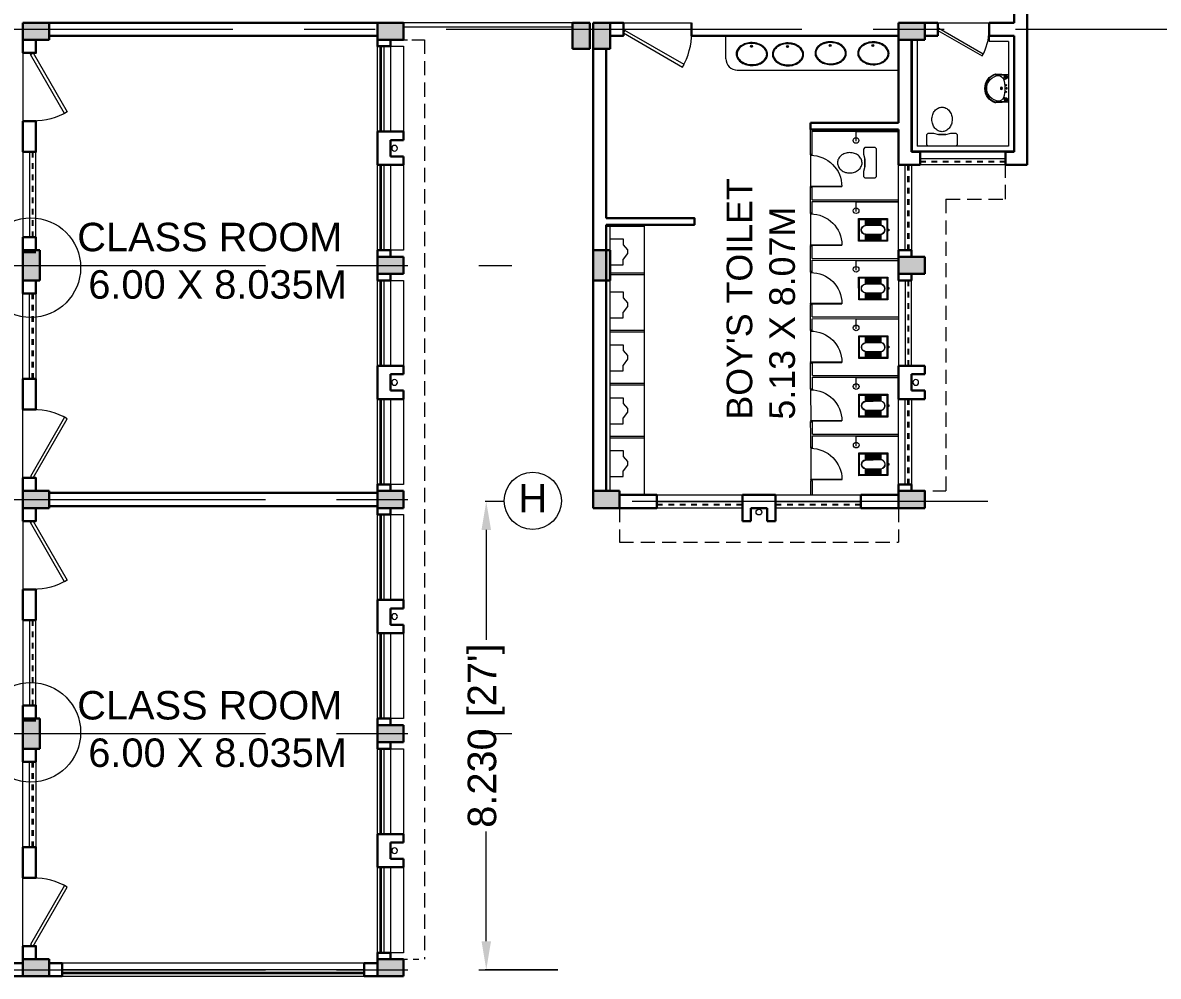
# Model space of a CAD drawing. Header units: millimetres. Extents: x 1898 to 3725, y 783 to 1532.
# Drawn here: x 3384.49 to 3404.45, y 1003.1 to 1019.86 of the extents above; entities that cross this region are included whole.
import ezdxf

# ---------------------------------------------------------------- set-up
doc = ezdxf.new("R2010")
doc.units = ezdxf.units.MM
for name, pattern in [('CENTER', [2, 1.25, -0.25, 0.25, -0.25]), ('CENTER2', [1.125, 0.75, -0.125, 0.125, -0.125]), ('DASHED', [0.75, 0.5, -0.25]), ('DASHED2', [0.375, 0.25, -0.125])]:
    doc.linetypes.add(name, pattern=pattern)
doc.layers.get('0').update_dxf_attribs({"lineweight": 20})
doc.layers.get('Defpoints').update_dxf_attribs({"lineweight": 15})
for name, color, linetype, lineweight in [('CLL LEV.', 15, 'Continuous', 18), ('COL HATCH', 253, 'Continuous', 13), ('Column', 251, 'Continuous', 30), ('CUBICAL TOILET', 5, 'Continuous', 15), ('DIM', 6, 'Continuous', 18), ('Door', 54, 'Continuous', 18), ('Fixture', 44, 'Continuous', 13), ('GRID', 134, 'CENTER', 18), ('GRID TEXT', 134, 'Continuous', 15), ('PROJ.', 30, 'DASHED2', 15), ('Railing', 23, 'Continuous', 13), ('TEXT', 7, 'Continuous', 15), ('Ventilator', 4, 'DASHED', 18), ('Wall', 7, 'Continuous', 30), ('Window', 150, 'Continuous', 15), ('Window-Wall', 7, 'Continuous', 18)]:
    doc.layers.add(name, color=color, linetype=linetype, lineweight=lineweight)
doc.styles.add('DIM', font='arial.ttf', dxfattribs={"height": 0.5})
doc.styles.add('L120', font='arial.ttf', dxfattribs={"height": 0.6})
doc.styles.add('Tabrej', font='arial.ttf')
doc.dimstyles.new('DIM', dxfattribs={"dimtxt": 0.5, "dimasz": 0.5, "dimexe": 0.02, "dimexo": 0, "dimgap": 0.1, "dimtad": 0, "dimdec": 3, "dimzin": 0, "dimdsep": 46, "dimtxsty": 'DIM', "dimcen": 0, "dimclrd": 251, "dimclre": 256, "dimclrt": 7, "dimadec": 0, "dimazin": 0, "dimtfac": 1, "dimtdec": 3, "dimtofl": 0, "dimtmove": 0, "dimatfit": 3, "dimfxl": 0, "dimtolj": 1, "dimtzin": 0, "dimlwd": -1, "dimlwe": -1, "dimarcsym": 0})

# ---------------------------------------------------------------- blocks, each defined once
blk = doc.blocks.new('VENTILATOR')
at = {"layer": 'Ventilator', "ltscale": 0.02}
for p, q in [((-0.18, -1.5), (-0.18, 0)), ((-0.165, 0), (-0.165, -1.5))]:
    blk.add_line(p, q, dxfattribs=at)
at = {"layer": 'Window-Wall'}
for p, q in [((-0.23, 0), (0, 0)), ((-0.23, -1.5), (-0.23, 0)), ((-0.115, 0), (-0.115, -1.5)), ((0, 0), (0, -1.5)), ((-0.23, -1.5), (0, -1.5))]:
    blk.add_line(p, q, dxfattribs=at)
blk = doc.blocks.new('C3')
at = {"layer": 'COL HATCH'}
h = blk.add_hatch(color=256, dxfattribs=at)
h.dxf.hatch_style = 1
h.paths.add_polyline_path([(0.3, 0), (0, 0), (0, -0.53), (0.3, -0.53)])
at = {"layer": 'Column'}
for p, q in [((0, 0), (0, -0.53)), ((0.3, 0), (0, 0)), ((0.3, -0.53), (0.3, 0)), ((0, -0.53), (0.3, -0.53))]:
    blk.add_line(p, q, dxfattribs=at)
blk = doc.blocks.new('CU')
at = {"layer": 'COL HATCH', "linetype": 'CENTER2'}
h = blk.add_hatch(color=256, dxfattribs=at)
h.dxf.hatch_style = 1
h.paths.add_polyline_path([(0, 0.035), (0, -0.265), (0.46, -0.265), (0.46, 0.035)])
at = {"layer": 'Column', "linetype": 'CENTER2'}
blk.add_lwpolyline([(0, 0.035), (0, -0.265), (0.46, -0.265), (0.46, 0.035), (0, 0.035)], dxfattribs=at)
blk = doc.blocks.new('WINDOW 1')
at = {"layer": 'CLL LEV.'}
for p, q in [((-0.23, 0), (-0.46, 0)), ((-0.46, 0), (-0.46, -1.5)), ((-0.46, -1.5), (-0.23, -1.5))]:
    blk.add_line(p, q, dxfattribs=at)
at = {"layer": 'Window'}
for p, q in [((-0.065, 0), (-0.065, -1.5)), ((-0.05, -1.5), (-0.05, 0))]:
    blk.add_line(p, q, dxfattribs=at)
at = {"layer": 'Window-Wall'}
for p, q in [((0, 0), (-0.23, 0)), ((-0.23, 0), (-0.23, -1.5)), ((-0.115, 0), (-0.115, -1.5)), ((0, -1.5), (0, 0)), ((-0.23, -1.5), (0, -1.5))]:
    blk.add_line(p, q, dxfattribs=at)
blk = doc.blocks.new('SHAFT')
at = {"layer": 'Fixture'}
blk.add_circle((0.327, -0.302), 0.05, dxfattribs=at)
at = {"layer": 'Wall'}
for p, q in [((0.035, 0), (0.62, 0)), ((0.035, 0), (0.035, -0.46)), ((0.62, 0), (0.62, -0.46)), ((0.185, -0.46), (0.185, -0.23)), ((0.185, -0.23), (0.47, -0.23)), ((0.47, -0.46), (0.47, -0.23)), ((0.035, -0.46), (0.185, -0.46)), ((0.62, -0.46), (0.47, -0.46))]:
    blk.add_line(p, q, dxfattribs=at)
blk = doc.blocks.new('*U18')
for p, q in [((0, 0), (0, 6)), ((40, 0), (40, 6))]:
    blk.add_line(p, q)
blk.add_lwpolyline([(0, 0), (34.64, -20), (35.52, -18.48), (0.88, 1.52)], close=True)
blk.add_arc((0, 0), 40, 330, 360)
blk = doc.blocks.new('Door')
at = {"layer": 'Door'}
blk.add_line((0, 0.18), (1.199, 0.18), dxfattribs=at)
at = {"layer": 'Door', "xscale": 0.0299845412869386, "yscale": 0.0299845412869386, "zscale": 0.0299845412869386}
blk.add_blockref('*U18', (0, 0), dxfattribs=at)
blk = doc.blocks.new('Urinal 1')
for p, q in [((0, 9), (9, 9)), ((0, 9), (0, -9)), ((9, 9), (9, 5)), ((12, 1), (9, 5)), ((12, -1.5), (12, 1)), ((9, -5), (12, -1.5)), ((9, -9), (9, -5)), ((0, -9), (9, -9))]:
    blk.add_line(p, q)
blk = doc.blocks.new('RH 1200')
for p, q in [((21, 0), (21, 43.3)), ((21.7, 0), (21.7, 43.3)), ((-21.7, 0), (21.7, 0)), ((21.7, 0), (21, 0))]:
    blk.add_line(p, q)
at = {"extrusion": (0, 0, -1)}
blk.add_ellipse((21.7, 0), major_axis=(-30.6, 30.6), ratio=1, start_param=5.497787, end_param=7.068583, dxfattribs=at)
blk = doc.blocks.new('GHH')
at = {"layer": 'Door', "ltscale": 20}
blk.add_line((3289.697, -299.103), (3289.697, -299.853), dxfattribs=at)
at = {"layer": 'Door', "ltscale": 20, "xscale": 0.015874999996413, "yscale": 0.015874999996413, "zscale": 0.015874999996413, "rotation": 270}
blk.add_blockref('RH 1200', (3289.697, -299.479), dxfattribs=at)
blk = doc.blocks.new('RSA CL6')
for p, q in [((5.51, 3.48), (5.51, 7.28)), ((5.91, 3.47), (5.91, 7.28)), ((6.3, 3.46), (6.3, 7.28)), ((6.69, 3.45), (6.69, 7.28)), ((7.09, 3.44), (7.09, 7.28)), ((7.48, 3.43), (7.48, 7.28)), ((7.87, 3.42), (7.87, 7.28)), ((8.27, 3.41), (8.27, 7.28)), ((8.66, 3.4), (8.66, 7.28)), ((9.06, 3.39), (9.06, 7.28)), ((9.45, 3.38), (9.45, 7.28)), ((9.84, 3.37), (9.84, 7.28)), ((10.24, 3.36), (10.24, 7.28)), ((10.63, 3.35), (10.63, 7.28)), ((11.02, 3.34), (11.02, 7.28)), ((11.42, 3.33), (11.42, 7.28)), ((11.81, 3.32), (11.81, 7.28)), ((12.2, 3.31), (12.2, 7.28)), ((12.6, 3.31), (12.6, 7.28)), ((12.99, 3.3), (12.99, 7.28)), ((13.39, 3.29), (13.39, 7.28)), ((13.78, 3.28), (13.78, 7.28)), ((14.17, 3.27), (14.17, 7.28)), ((14.57, 3.26), (14.57, 7.28)), ((14.96, 3.25), (14.96, 7.28)), ((15.35, 3.24), (15.35, 7.28)), ((15.75, 3.23), (15.75, 7.28)), ((16.14, 3.22), (16.14, 7.28)), ((16.14, 7.28), (16.14, 3.22)), ((5.51, -7.28), (5.51, -3.47)), ((5.91, -7.28), (5.91, -3.45)), ((6.3, -7.28), (6.3, -3.44)), ((6.69, -7.28), (6.69, -3.43)), ((7.09, -7.28), (7.09, -3.42)), ((7.48, -7.28), (7.48, -3.41)), ((7.87, -7.28), (7.87, -3.4)), ((8.27, -7.28), (8.27, -3.39)), ((8.66, -7.28), (8.66, -3.38)), ((9.06, -7.28), (9.06, -3.37)), ((9.45, -7.28), (9.45, -3.36)), ((9.84, -7.28), (9.84, -3.34)), ((10.24, -7.28), (10.24, -3.33)), ((10.63, -7.28), (10.63, -3.32)), ((11.02, -7.28), (11.02, -3.31)), ((11.42, -7.28), (11.42, -3.3)), ((11.81, -7.28), (11.81, -3.29)), ((12.2, -7.28), (12.2, -3.28)), ((12.6, -7.28), (12.6, -3.27)), ((12.99, -7.28), (12.99, -3.26)), ((13.39, -7.28), (13.39, -3.24)), ((13.78, -7.28), (13.78, -3.23)), ((14.17, -7.28), (14.17, -3.22)), ((14.57, -7.28), (14.57, -3.21)), ((14.96, -7.28), (14.96, -3.2)), ((15.35, -7.28), (15.35, -3.19)), ((15.75, -7.28), (15.75, -3.18)), ((16.14, -3.17), (16.14, -7.28)), ((16.14, -7.28), (16.14, -3.17))]:
    blk.add_line(p, q)
for points in [[(0.79, 7.87), (20.87, 7.87), (20.87, -7.87), (0.79, -7.87)], [(1.38, 7.28), (20.28, 7.28), (20.28, -7.28), (1.38, -7.28)]]:
    blk.add_lwpolyline(points, close=True)
blk.add_lwpolyline([(0.79, -0.59), (0, -0.59), (0, 0.59), (0.79, 0.59)])
for points in [[(5.51, 3.48), (16.14, 3.22, -0.899983), (16.14, -3.17), (5.54, -3.47, -0.799392)], [(5.53, 3.28), (16.13, 3.02, -0.897689), (16.12, -2.97), (5.56, -3.27, -0.793494), (5.53, 3.28)]]:
    blk.add_lwpolyline(points, format="xyb", close=True)
blk = doc.blocks.new('ENGLISH SHEET')
at = {"layer": 'Fixture'}
for p, q in [((4663.798, 251.204), (4663.773, 251.179)), ((4663.773, 251.179), (4663.773, 250.696)), ((4663.976, 251.204), (4663.798, 251.204)), ((4664.002, 251.179), (4663.976, 251.204)), ((4663.976, 251.001), (4664.002, 251.09)), ((4664.002, 251.09), (4664.002, 251.179)), ((4663.976, 250.874), (4663.976, 251.001)), ((4663.976, 251.001), (4663.976, 250.874)), ((4664.002, 250.785), (4663.976, 250.874)), ((4663.773, 250.696), (4663.798, 250.67)), ((4663.798, 250.67), (4663.976, 250.67)), ((4663.976, 250.67), (4664.002, 250.696)), ((4664.002, 250.696), (4664.002, 250.785))]:
    blk.add_line(p, q, dxfattribs=at)
blk.add_lwpolyline([(4664.459, 250.937, 0.117036), (4664.443, 251.003, 0.104338), (4664.396, 251.063, 0.09029), (4664.321, 251.105, 0.09898), (4664.243, 251.115, 0.08237), (4664.159, 251.101, 0.09029), (4664.09, 251.063, 0.104338), (4664.043, 251.003, 0.117036), (4664.027, 250.937, 0.117036), (4664.043, 250.871, 0.104338), (4664.09, 250.811, 0.09029), (4664.159, 250.773, 0.08237), (4664.243, 250.759, 0.08237), (4664.327, 250.773, 0.09029), (4664.396, 250.811, 0.104338), (4664.443, 250.871, 0.117036)], format="xyb", close=True, dxfattribs=at)
blk = doc.blocks.new('RSA BASIN 2')
for points in [[(10.67, -8.12, 0.12976), (9.97, -5.22, 0.106426), (7.61, -2.47, 0.084431), (4.27, -0.72, 0.073534), (0, 0, 0.073534), (-4.29, -0.55, 0.084431), (-7.7, -2.16, 0.106426), (-10.17, -4.82, 0.12976), (-10.98, -7.69, 0.12976), (-10.28, -10.59, 0.106426), (-7.92, -13.34, 0.084431), (-4.58, -15.09, 0.073534), (-0.31, -15.81, 0.073534), (3.98, -15.26, 0.084431), (7.39, -13.64, 0.106426), (9.85, -10.99, 0.12976)], [(10.08, -7.9, 0.119977), (9.45, -5.5, 0.106426), (7.25, -2.94, 0.084431), (4.08, -1.28, 0.073534), (-0.01, -0.59, 0.073534), (-4.13, -1.12, 0.084431), (-7.36, -2.65, 0.106426), (-9.66, -5.12, 0.12976), (-10.39, -7.7, 0.009633), (-10.39, -7.9, 0.119977), (-9.76, -10.31, 0.106426), (-7.57, -12.87, 0.084431), (-4.4, -14.53, 0.073534), (-0.3, -15.22, 0.073534), (3.82, -14.69, 0.084431), (7.05, -13.16, 0.106426), (9.35, -10.69, 0.12976), (10.08, -8.11, 0.009633)]]:
    blk.add_lwpolyline(points, format="xyb", close=True)
for radius in [0.7, 0.479]:
    blk.add_circle((-0.47, -2.53), radius)
blk = doc.blocks.new('RSA BASIN 9')
for points in [[(-0.1, -16.2, 0.340881), (10.04, -9, 0.074195), (10.06, -8.89), (9.53, 0), (-9.54, 0), (-10.02, -8.77, 0.082611), (-9.96, -9.15, 0.330812), (-0.1, -16.2)], [(0, -15.03, 0.391482), (8.86, -6.67, 0.252869), (6.53, -3.51, 0.087242), (0.02, -2.46, 0.079484), (-6.53, -3.51, 0.2542), (-8.82, -6.67, 0.39026), (0, -15.03)], [(-8.57, -1.96, -0.907437), (-8.45, -1.81), (-7.52, -2.57, -0.907437), (-7.64, -2.72)], [(-8.2, -1.64, -0.907437), (-8.07, -1.49), (-7.14, -2.25, -0.907437), (-7.27, -2.4)], [(-7.82, -1.32, -0.907437), (-7.7, -1.17), (-6.77, -1.93, -0.907437), (-6.89, -2.08)], [(7.82, -1.32, 0.907437), (7.7, -1.17), (6.77, -1.93, 0.907437), (6.89, -2.08)], [(8.2, -1.64, 0.907437), (8.07, -1.49), (7.14, -2.25, 0.907437), (7.27, -2.4)], [(8.57, -1.96, 0.907437), (8.45, -1.81), (7.52, -2.57, 0.907437), (7.64, -2.72)]]:
    blk.add_lwpolyline(points, format="xyb", close=True)
for points in [[(-5.93, -3.31), (-6.16, -2.95, -0.183787), (-6.22, -2.68, 0.126662), (-6.25, -2.43), (-6.59, -1.44, 0.35453), (-7.05, -0.98), (-8.75, -0.98, 0.414214), (-9.14, -1.37), (-9.56, -9.09, 0.329849), (-0.07, -15.81, 0.338736), (9.65, -8.94, 0.075632), (9.66, -8.82), (9.14, -1.37, 0.414214), (8.75, -0.98), (7.05, -0.98, 0.35453), (6.59, -1.44), (6.25, -2.43, 0.126662), (6.22, -2.68, -0.183787), (6.16, -2.95), (5.93, -3.31)], [(-6.18, -3.39), (-6.24, -3.29, 0.220542), (-6.52, -3.11), (-8.75, -2.78, -0.361119), (-9.19, -2.35)], [(6.18, -3.39), (6.24, -3.29, -0.220542), (6.52, -3.11), (8.75, -2.78, 0.358803), (9.21, -2.33, 0.358803)]]:
    blk.add_lwpolyline(points, format="xyb")
for centre, radius in [((-2.35, -1.56), 0.399), ((0, -4.82), 0.771), ((0, -4.82), 0.602), ((0, -1.23), 0.399), ((2.28, -1.51), 0.399)]:
    blk.add_circle(centre, radius)
blk = doc.blocks.new('GROUND FLOOR')
at = {"layer": 'CUBICAL TOILET'}
for p, q in [((59.3838, 18.5218), (59.3835, 18.9664)), ((59.4135, 18.9364), (60.931, 18.9374)), ((59.4138, 18.5218), (59.4135, 18.9364)), ((59.3838, 18.5218), (59.4138, 18.5218)), ((59.3843, 17.7314), (59.3842, 17.9521)), ((59.4142, 17.9521), (59.3842, 17.9521)), ((59.4143, 17.7314), (59.4142, 17.9521)), ((59.3845, 17.4918), (59.3843, 17.7314)), ((59.4143, 17.7314), (60.9343, 17.7324)), ((59.4143, 17.7014), (60.9343, 17.7024)), ((59.4145, 17.4918), (59.4143, 17.7014)), ((59.3845, 17.4918), (59.4145, 17.4918)), ((59.385, 16.7014), (59.3848, 16.9221)), ((59.4148, 16.9221), (59.3848, 16.9221)), ((59.415, 16.7014), (59.4148, 16.9221)), ((59.3851, 16.4618), (59.385, 16.7014)), ((59.415, 16.7014), (60.9312, 16.7024)), ((59.415, 16.6714), (60.9313, 16.6724)), ((59.4151, 16.4618), (59.415, 16.6714)), ((59.3851, 16.4618), (59.4151, 16.4618)), ((59.3857, 15.6714), (59.3855, 15.8921)), ((59.4155, 15.8921), (59.3855, 15.8921)), ((59.4157, 15.6714), (59.4155, 15.8921)), ((59.3858, 15.4318), (59.3857, 15.6714)), ((59.4157, 15.6714), (60.9357, 15.6724)), ((59.4157, 15.6414), (60.9357, 15.6424)), ((59.4158, 15.4318), (59.4157, 15.6414)), ((59.3858, 15.4318), (59.4158, 15.4318)), ((59.3863, 14.6414), (59.3862, 14.8621)), ((59.4162, 14.8621), (59.3862, 14.8621)), ((59.4163, 14.6414), (59.4162, 14.8621)), ((59.3865, 14.4018), (59.3863, 14.6414)), ((59.4163, 14.6414), (60.9363, 14.6424)), ((59.4163, 14.6114), (60.9363, 14.6124)), ((59.4165, 14.4018), (59.4163, 14.6114)), ((59.3865, 14.4018), (59.4165, 14.4018)), ((59.387, 13.6114), (59.3868, 13.8321)), ((59.4168, 13.8321), (59.3868, 13.8321)), ((59.417, 13.6114), (59.4168, 13.8321)), ((59.3871, 13.3718), (59.387, 13.6114)), ((59.417, 13.6114), (60.937, 13.6124)), ((59.417, 13.5814), (60.937, 13.5824)), ((59.4171, 13.3718), (59.417, 13.5814)), ((59.3871, 13.3718), (59.4171, 13.3718)), ((59.3877, 12.5338), (59.3875, 12.7895)), ((59.4175, 12.7895), (59.3875, 12.7895)), ((59.4177, 12.5338), (59.4175, 12.7895))]:
    blk.add_line(p, q, dxfattribs=at)
at = {"layer": 'Fixture'}
for p, q in [((57.8964, 20.2109), (57.8964, 20.6136)), ((58.0965, 20.0111), (60.931, 20.0111)), ((56.4653, 17.2636), (55.795, 17.2636)), ((56.465, 17.2936), (55.7961, 17.2936)), ((55.865, 14.7736), (55.865, 17.2636)), ((56.465, 12.5436), (56.465, 17.2936)), ((56.4653, 16.4435), (55.8653, 16.4435)), ((56.4653, 16.4135), (55.8653, 16.4135)), ((55.865, 12.6136), (55.865, 16.3486)), ((56.4653, 15.4336), (55.8653, 15.4336)), ((56.4653, 15.4036), (55.8653, 15.4036)), ((56.4657, 14.5036), (55.8657, 14.5036)), ((56.4657, 14.4736), (55.8657, 14.4736)), ((56.466, 13.5736), (55.866, 13.5736)), ((56.466, 13.5436), (55.866, 13.5436))]:
    blk.add_line(p, q, dxfattribs=at)
at = {"layer": 'Fixture', "ltscale": 0.05}
for p, q in [((60.931, 18.925), (60.1835, 18.9245)), ((60.1837, 18.7587), (60.1835, 18.9245)), ((60.9343, 17.69), (60.1843, 17.6895)), ((60.1845, 17.5237), (60.1843, 17.6895)), ((60.9313, 16.66), (60.185, 16.6595)), ((60.1851, 16.4937), (60.185, 16.6595)), ((60.9357, 15.63), (60.1857, 15.6295)), ((60.1858, 15.4637), (60.1857, 15.6295)), ((60.9363, 14.6), (60.1863, 14.5995)), ((60.1865, 14.4337), (60.1863, 14.5995)), ((60.937, 13.57), (60.187, 13.5695)), ((60.1871, 13.4037), (60.187, 13.5695))]:
    blk.add_line(p, q, dxfattribs=at)
for centre in [(60.1836, 18.7745), (60.1844, 17.5395), (60.1851, 16.5095), (60.1858, 15.4795), (60.1864, 14.4495), (60.1871, 13.4195)]:
    blk.add_circle(centre, 0.05, dxfattribs=at)
at = {"layer": 'Fixture'}
blk.add_arc((58.0964, 20.2111), 0.2, 180.03713, 270.03713, dxfattribs=at)
at = {"layer": 'PROJ.', "ltscale": 0.05}
for p, q in [((52.0036, 20.5435), (52.6036, 20.5435)), ((52.0036, 4.3835), (52.6036, 4.3835))]:
    blk.add_line(p, q, dxfattribs=at)
at = {"layer": 'PROJ.'}
for p, q in [((52.0036, 20.5435), (52.6036, 20.5435)), ((52.6036, 20.5435), (52.6036, 4.3835)), ((62.8115, 17.7435), (62.8115, 18.3435)), ((61.7611, 17.7435), (62.8115, 17.7435)), ((61.7611, 17.7435), (61.7611, 12.6135)), ((61.161, 12.6135), (61.7611, 12.6135)), ((56.0261, 12.3135), (56.0261, 11.7134)), ((60.931, 12.3135), (60.931, 11.7134)), ((56.0261, 11.7134), (60.931, 11.7134))]:
    blk.add_line(p, q, dxfattribs=at)
at = {"layer": 'Railing'}
for p, q in [((55.2036, 20.8435), (52.2336, 20.8435)), ((55.2036, 20.7635), (52.2336, 20.7635)), ((62.9519, 20.6035), (62.521, 20.6035)), ((62.521, 20.6035), (62.521, 20.5135)), ((62.9519, 20.6035), (62.9519, 18.5835)), ((61.171, 20.5435), (61.171, 18.5835)), ((61.261, 20.5435), (61.261, 18.6735)), ((62.8619, 20.5135), (62.521, 20.5135)), ((62.8619, 20.5135), (62.8619, 18.6735)), ((62.9519, 18.5835), (61.171, 18.5835)), ((62.8619, 18.6735), (61.261, 18.6735))]:
    blk.add_line(p, q, dxfattribs=at)
at = {"layer": 'Wall'}
for p, q in [((46.0036, 20.8435), (51.7736, 20.8435)), ((57.2955, 20.8436), (57.2955, 20.6136)), ((62.9619, 20.8435), (62.521, 20.8435)), ((62.521, 20.8435), (62.521, 20.6135)), ((63.1919, 20.8435), (63.1919, 18.3435)), ((46.0036, 20.6135), (51.7736, 20.6135)), ((60.931, 20.6135), (57.2955, 20.6136)), ((61.621, 20.6135), (61.391, 20.6135)), ((62.9619, 20.6135), (62.521, 20.6135)), ((62.9619, 20.6135), (62.9619, 18.5735)), ((55.5661, 20.3835), (55.5661, 12.6135)), ((55.7961, 20.3835), (55.7961, 17.4086)), ((60.931, 20.5435), (60.931, 19.0814)), ((61.161, 20.5435), (61.161, 18.5735)), ((59.3835, 18.9664), (60.9312, 18.9664)), ((59.3836, 19.0814), (60.9312, 19.0814)), ((60.931, 18.9664), (60.931, 18.3435)), ((61.161, 18.5735), (61.3115, 18.5735)), ((61.3115, 18.5735), (61.3115, 18.3435)), ((62.8115, 18.5735), (62.8115, 18.3435)), ((62.9619, 18.5735), (62.8115, 18.5735)), ((61.161, 18.3435), (60.931, 18.3435)), ((61.161, 18.3435), (61.3115, 18.3435)), ((63.1919, 18.3435), (62.8115, 18.3435)), ((55.7961, 17.2936), (55.7961, 12.6135)), ((45.5436, 16.8085), (45.7736, 16.8085)), ((51.7736, 12.5785), (46.0036, 12.5785)), ((51.7736, 12.3485), (46.0036, 12.3485)), ((45.5436, 8.5785), (45.7736, 8.5785))]:
    blk.add_line(p, q, dxfattribs=at)
at = {"layer": 'Wall', "linetype": 'CENTER2'}
blk.add_line((59.3836, 19.0814), (59.3835, 18.9664), dxfattribs=at)
at = {"layer": 'Wall'}
for points in [[(62.9619, 21.0735), (63.1919, 21.0735), (63.1919, 20.8435)], [(62.9619, 20.8435), (62.9619, 21.0735)], [(55.8661, 20.8435), (56.0961, 20.8435), (56.0961, 20.6135), (55.8661, 20.6135), (55.8661, 20.8435)], [(45.5436, 20.5435), (45.7736, 20.5435), (45.7736, 20.3135), (45.5436, 20.3135), (45.5436, 20.5435)], [(52.0036, 20.5435), (51.7736, 20.5435), (51.7736, 20.4285), (52.0036, 20.4285), (52.0036, 20.5435)], [(55.7961, 17.2936), (57.3427, 17.2936), (57.3427, 17.4086), (55.7961, 17.4086)], [(45.5436, 17.0735), (45.7736, 17.0735), (45.7736, 16.8435), (45.5436, 16.8435), (45.5436, 17.0735)], [(52.0036, 16.8435), (51.7736, 16.8435), (51.7736, 16.7285), (52.0036, 16.7285), (52.0036, 16.8435)], [(61.161, 16.8435), (60.931, 16.8435), (60.931, 16.7285), (61.161, 16.7285), (61.161, 16.8435)], [(52.0036, 16.4285), (51.7736, 16.4285), (51.7736, 16.3135), (52.0036, 16.3135), (52.0036, 16.4285)], [(61.161, 16.3135), (60.931, 16.3135), (60.931, 16.4285), (61.161, 16.4285), (61.161, 16.3135)], [(45.5436, 16.0835), (45.7736, 16.0835), (45.7736, 16.3135), (45.5436, 16.3135), (45.5436, 16.0835)], [(45.5436, 12.6135), (45.7736, 12.6135), (45.7736, 12.8435), (45.5436, 12.8435), (45.5436, 12.6135)], [(52.0036, 12.7285), (51.7736, 12.7285), (51.7736, 12.6135), (52.0036, 12.6135), (52.0036, 12.7285)], [(52.0036, 12.7285), (51.7736, 12.7285), (51.7736, 12.6135), (52.0036, 12.6135), (52.0036, 12.7285)], [(61.161, 12.7285), (60.931, 12.7285), (60.931, 12.6135), (61.161, 12.6135), (61.161, 12.7285)], [(56.0261, 12.5435), (56.0261, 12.3135), (56.6861, 12.3135), (56.6861, 12.5435), (56.0261, 12.5435)], [(60.2711, 12.5435), (60.2711, 12.3135), (60.931, 12.3135), (60.931, 12.5435), (60.2711, 12.5435)], [(45.5436, 12.3135), (45.7736, 12.3135), (45.7736, 12.0835), (45.5436, 12.0835), (45.5436, 12.3135)], [(52.0036, 12.3135), (51.7736, 12.3135), (51.7736, 12.1985), (52.0036, 12.1985), (52.0036, 12.3135)], [(45.5436, 8.8435), (45.7736, 8.8435), (45.7736, 8.6135), (45.5436, 8.6135), (45.5436, 8.8435)], [(52.0036, 8.6135), (51.7736, 8.6135), (51.7736, 8.4985), (52.0036, 8.4985), (52.0036, 8.6135)], [(52.0036, 8.1985), (51.7736, 8.1985), (51.7736, 8.0835), (52.0036, 8.0835), (52.0036, 8.1985)], [(45.5436, 7.8535), (45.7736, 7.8535), (45.7736, 8.0835), (45.5436, 8.0835), (45.5436, 7.8535)], [(45.5436, 4.3835), (45.7736, 4.3835), (45.7736, 4.6135), (45.5436, 4.6135), (45.5436, 4.3835)], [(52.0036, 4.4985), (51.7736, 4.4985), (51.7736, 4.3835), (52.0036, 4.3835), (52.0036, 4.4985)], [(52.0036, 4.4985), (51.7736, 4.4985), (51.7736, 4.3835), (52.0036, 4.3835), (52.0036, 4.4985)], [(45.3136, 4.0835), (45.5436, 4.0835), (45.5436, 4.3135), (45.3136, 4.3135), (45.3136, 4.0835)], [(46.0036, 4.0835), (46.2336, 4.0835), (46.2336, 4.3135), (46.0036, 4.3135), (46.0036, 4.0835)], [(51.5436, 4.0835), (51.7736, 4.0835), (51.7736, 4.3135), (51.5436, 4.3135), (51.5436, 4.0835)]]:
    blk.add_lwpolyline(points, dxfattribs=at)
at = {"layer": 'Wall', "linetype": 'CENTER2'}
blk.add_lwpolyline([(61.621, 20.6135), (61.621, 20.8435), (61.391, 20.8435), (61.391, 20.6135)], dxfattribs=at)
at = {"layer": 'Wall'}
for points in [[(45.5434, 19.1141), (45.7736, 19.1141), (45.7736, 18.5735), (45.5434, 18.5735)], [(45.5434, 14.0428), (45.7736, 14.0428), (45.7736, 14.5835), (45.5434, 14.5835)], [(45.5434, 10.8841), (45.7736, 10.8841), (45.7736, 10.3435), (45.5434, 10.3435)], [(45.5434, 5.8128), (45.7736, 5.8128), (45.7736, 6.3535), (45.5434, 6.3535)]]:
    blk.add_lwpolyline(points, close=True, dxfattribs=at)
at = {"layer": 'Window'}
for p, q in [((51.5436, 4.1485), (46.2336, 4.1485)), ((46.2336, 4.1335), (51.5436, 4.1335))]:
    blk.add_line(p, q, dxfattribs=at)
at = {"layer": 'Window-Wall'}
for p, q in [((51.5436, 4.3135), (46.2336, 4.3135)), ((46.2336, 4.3135), (46.2336, 4.0835)), ((51.5436, 4.1985), (46.2336, 4.1985)), ((46.2336, 4.0835), (51.5436, 4.0835))]:
    blk.add_line(p, q, dxfattribs=at)
at = {"layer": 'Column', "linetype": 'CENTER2'}
for p in [(45.5436, 20.8085), (51.7736, 20.8085), (60.931, 20.8085), (51.7736, 16.6935), (60.931, 16.6935), (45.5436, 12.5785), (51.7736, 12.5785), (55.5661, 12.5785), (60.931, 12.5785), (51.7736, 8.4635), (45.5436, 4.3485), (51.7736, 4.3485)]:
    blk.add_blockref('CU', p, dxfattribs=at)
at = {"layer": 'Column', "linetype": 'CENTER2', "xscale": -1, "rotation": 90}
for p in [(55.2386, 20.8435), (55.6011, 20.8435)]:
    blk.add_blockref('CU', p, dxfattribs=at)
at = {"layer": 'Column', "color": 5, "xscale": -1}
for p in [(45.8436, 16.8435), (55.8661, 16.8435), (45.8436, 8.6135)]:
    blk.add_blockref('C3', p, dxfattribs=at)
at = {"layer": 'Door', "xscale": 0.8000000001374484, "yscale": 0.8000000001374484, "zscale": 0.8000000001374484, "rotation": 0.03572769329324655}
for p in [(-2572.5223, 256.1809), (-2572.5216, 255.1509), (-2572.521, 254.1209), (-2572.5203, 253.0909), (-2572.5196, 252.0609), (-2572.519, 251.0309)]:
    blk.add_blockref('GHH', p, dxfattribs=at)
at = {"layer": 'Fixture', "extrusion": (0, 0, -1), "xscale": -0.02539999999589782, "yscale": 0.02539999999589782, "zscale": -0.02539999999589782}
for p in [(-58.3577, 20.4932), (-58.9925, 20.4883), (-59.7424, 20.5085), (-60.4924, 20.5062)]:
    blk.add_blockref('RSA BASIN 2', p, dxfattribs=at)
at = {"layer": 'Fixture', "ltscale": 10000, "extrusion": (0, 0, -1), "xscale": 0.02543261667546474, "yscale": 0.02543261667546474, "zscale": -0.0254326166754069, "rotation": 89.95360362113973}
blk.add_blockref('RSA BASIN 9', (-62.8619, 19.6892), dxfattribs=at)
at = {"layer": 'Fixture', "extrusion": (0, 0, -1), "zscale": -1, "rotation": 90.05129373375074}
blk.add_blockref('ENGLISH SHEET', (193.4171, -4644.8731), dxfattribs=at)
at = {"layer": 'Fixture', "extrusion": (0, 0, -1), "xscale": -0.9999999999999996, "zscale": -0.9999999999999996, "rotation": 179.8744537984219}
blk.add_blockref('ENGLISH SHEET', (-4723.7559, 279.5384), dxfattribs=at)
at = {"layer": 'Fixture', "extrusion": (0, 0, -1), "xscale": -0.02539999999589984, "yscale": 0.02539999999589782, "zscale": -0.02539999999589984, "rotation": 179.9628737661411}
for p in [(-60.7597, 17.2023), (-60.7603, 16.1723), (-60.761, 15.1423), (-60.7617, 14.1123), (-60.7623, 13.0823)]:
    blk.add_blockref('RSA CL6', p, dxfattribs=at)
at = {"layer": 'Fixture', "xscale": -0.02539999999498832, "yscale": 0.02539999999498832, "zscale": 0.0253999999949883, "rotation": 180}
for p in [(55.865, 16.8136), (55.865, 15.8836), (55.8653, 14.9536), (55.8657, 14.0236), (55.866, 13.0936)]:
    blk.add_blockref('Urinal 1', p, dxfattribs=at)
at = {"layer": 'Wall'}
for name, p in [('Door', (56.0961, 20.6637)), ('SHAFT', (58.1511, 12.5435))]:
    blk.add_blockref(name, p, dxfattribs=at)
at = {"layer": 'Wall', "linetype": 'CENTER2', "xscale": 0.7503866670708703, "yscale": 0.7503866670708703, "zscale": 0.7503866670708703}
blk.add_blockref('Door', (61.621, 20.7085), dxfattribs=at)
at = {"layer": 'Wall', "xscale": -1}
for name, p in [('WINDOW 1', (51.7736, 20.4285)), ('VENTILATOR', (45.5436, 18.5735)), ('WINDOW 1', (51.7736, 18.3435)), ('WINDOW 1', (51.7736, 16.3135)), ('VENTILATOR', (60.931, 16.3135)), ('WINDOW 1', (51.7736, 14.2285)), ('WINDOW 1', (51.7736, 12.1985)), ('VENTILATOR', (45.5436, 10.3435)), ('WINDOW 1', (51.7736, 10.1135)), ('WINDOW 1', (51.7736, 8.0835)), ('WINDOW 1', (51.7736, 5.9985))]:
    blk.add_blockref(name, p, dxfattribs=at)
at = {"layer": 'Wall', "xscale": -1, "rotation": 90}
for name, p in [('Door', (45.7233, 20.3135)), ('SHAFT', (51.7736, 18.9635)), ('SHAFT', (51.7736, 14.8485)), ('SHAFT', (60.931, 14.8485)), ('Door', (45.7233, 12.0835)), ('SHAFT', (51.7736, 10.7335)), ('SHAFT', (51.7736, 6.6185))]:
    blk.add_blockref(name, p, dxfattribs=at)
at = {"layer": 'Wall'}
for name, p, rotation in [('VENTILATOR', (61.3115, 18.5735), 90), ('VENTILATOR', (60.931, 16.8435), 180), ('VENTILATOR', (45.5436, 14.5835), 180), ('VENTILATOR', (60.931, 12.7285), 180), ('Door', (45.7233, 12.8435), 90), ('VENTILATOR', (56.6861, 12.5435), 90), ('VENTILATOR', (58.7711, 12.5435), 90), ('VENTILATOR', (45.5436, 6.3535), 180), ('Door', (45.7233, 4.6135), 90)]:
    blk.add_blockref(name, p, dxfattribs=dict(at, rotation=rotation))
at = {"layer": 'TEXT', "lineweight": 30, "insert": (57.9101, 13.6931), "char_height": 0.45, "width": 4.703075, "attachment_point": 1, "rotation": 90, "style": 'L120'}
blk.add_mtext("{\\fArial|b0|i0|c0|p34; BOY'S TOILET\\P 5.13 X 8.07M}", dxfattribs=at)
at = {"layer": 'TEXT', "lineweight": 30, "char_height": 0.5, "width": 9.930816, "attachment_point": 1, "style": 'L120'}
for insert in [(46.4996, 17.3269), (46.4996, 9.0969)]:
    blk.add_mtext('{\\fArial|b0|i0|c0|p34;CLASS ROOM\\P 6.00 X 8.035M}', dxfattribs=dict(at, insert=insert))
blk = doc.blocks.new('*D175')
at = {"layer": 'Defpoints', "color": 0, "lineweight": 15, "transparency": 16777216}
for p in [(3392.64, 1011.447), (3392.954, 1011.447), (3393.9, 1003.217)]:
    blk.add_point(p, dxfattribs=at)
at = {"layer": 'DIM', "transparency": 16777216}
for p, q in [((3392.954, 1011.447), (3392.62, 1011.447)), ((3393.9, 1003.217), (3392.62, 1003.217))]:
    blk.add_line(p, q, dxfattribs=at)
at = {"layer": 'DIM', "color": 251, "transparency": 16777216}
for p, q in [((3392.64, 1010.947), (3392.64, 1009.015)), ((3392.64, 1003.717), (3392.64, 1005.648))]:
    blk.add_line(p, q, dxfattribs=at)
at = {"layer": 'DIM', "color": 251, "lineweight": 15, "transparency": 16777216}
for points in [[(3392.557, 1010.947), (3392.724, 1010.947), (3392.64, 1011.447)], [(3392.557, 1003.717), (3392.724, 1003.717), (3392.64, 1003.217)]]:
    blk.add_solid(points, dxfattribs=at)
at = {"layer": 'DIM', "color": 7, "transparency": 16777216, "insert": (3392.64, 1007.332), "char_height": 0.5, "attachment_point": 5, "rotation": 90, "style": 'DIM'}
blk.add_mtext("\\A1;8.230 [27']", dxfattribs=at)

msp = doc.modelspace()

# ---------------------------------------------------------------- linework, layer by layer
at = {"layer": 'DIM'}
for centre in [(3384.6369, 1015.5579), (3384.6369, 1007.3891)]:
    msp.add_circle(centre, 0.8755, dxfattribs=at)
at = {"layer": 'GRID', "color": 190, "ltscale": 5}
msp.add_line((3291.9377, 1019.7467), (3407.2626, 1019.7467), dxfattribs=at)
at = {"layer": 'GRID', "color": 162, "ltscale": 5}
for p, q in [((3372.5101, 1015.5967), (3393.0917, 1015.5967)), ((3372.5101, 1007.3667), (3393.0917, 1007.3667))]:
    msp.add_line(p, q, dxfattribs=at)
at = {"layer": 'GRID', "ltscale": 5}
for p, q in [((3372.5101, 1011.4817), (3391.7807, 1011.4817)), ((3401.4521, 1011.4467), (3393.9609, 1011.4467)), ((3372.5101, 1003.2167), (3393.8997, 1003.2167))]:
    msp.add_line(p, q, dxfattribs=at)
at = {"layer": 'GRID TEXT'}
msp.add_circle((3393.4573, 1011.4584), 0.5036, dxfattribs=at)

# ---------------------------------------------------------------- block references
at = {"layer": 'Window-Wall'}
msp.add_blockref('GROUND FLOOR', (3338.9536, 999.0183), dxfattribs=at)

# ---------------------------------------------------------------- texts
at = {"layer": 'GRID TEXT', "insert": (3393.2053, 1011.7547), "char_height": 0.5, "attachment_point": 1, "style": 'Tabrej'}
msp.add_mtext_dynamic_manual_height_columns('H', width=0.5, gutter_width=24, heights=[0], dxfattribs=at)

# ---------------------------------------------------------------- dimensions: what is measured, and where the dimension line sits
at = {"layer": 'DIM'}
dim = msp.add_linear_dim(base=(3392.6404, 1011.4467), p1=(3393.8997, 1003.2167), p2=(3392.9538, 1011.4467), angle=90, dimstyle='DIM', override={"dimtxt": 0.5, "dimasz": 0.5, "dimarcsym": 1}, dxfattribs=at)
dim.commit()
dim.dimension.update_dxf_attribs({"geometry": '*D175', "text_midpoint": (3392.6404, 1007.3317)})

doc.saveas('drawing.dxf')
